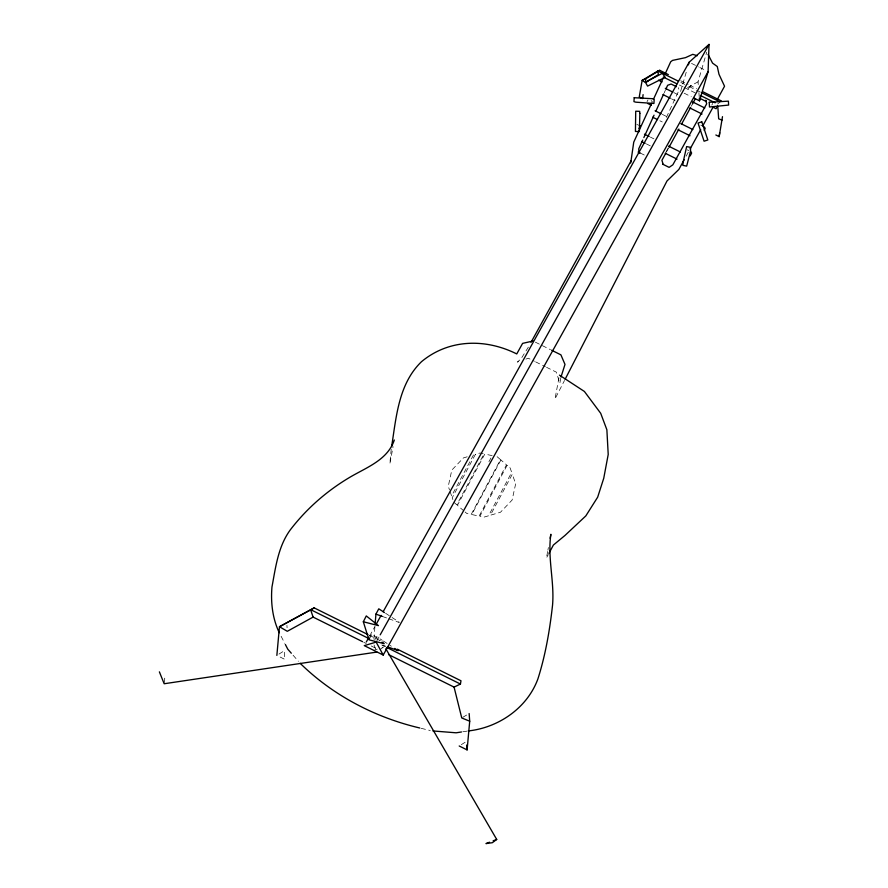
<?xml version="1.0" encoding="UTF-8"?>
<svg xmlns="http://www.w3.org/2000/svg" width="888" height="888" viewBox="0 0 888 888"><rect width="100%" height="100%" fill="white"/><g stroke="black" fill="none" stroke-linecap="round" stroke-linejoin="round"><path stroke-width="0.67" stroke-dasharray="4.44 3.33" d="M373.915 639.227L374.969 626.018M391.22 449.161L389.843 463.836L393.084 446.631M164.324 682.461L164.768 678.61L163.226 676.678M558.963 377.755L554.978 398.967L564.513 380.464M560.761 378.277L559.84 383.228L556.299 372.139L546.564 367.31M547.652 551.492L546.409 558.108L548.307 554.545M547.896 550.172L548.396 547.519M680.596 91.42L686.435 71.506M698.257 84.538L698.035 81.818L706.737 52.148M664.235 92.752L665.367 90.265M666.411 117.349L679.109 90.054L678.277 87.668M690.553 85.625L688.022 89.322L690.553 85.625L696.714 88.689M369.552 638.639L371.917 633.976L380.053 640.448M473.504 454.945L451.592 495.948L449.927 491.12M488.933 461.693L490.875 458.064M374.847 639.749L376.556 636.574L382.229 640.281M665.9 152.203L668.298 147.774M666.488 151.904L668.442 148.296M691.297 106.194L692.596 103.785M686.158 156.166L689.465 150.128M369.663 635.941L375.058 626.262M376.823 640.903L379.52 636.063M647.03 101.643L647.963 99.989M711.799 105.117L712.731 103.463M528.349 347.153L520.934 358.974L517.304 362.104L520.979 360.817M717.626 104.029L720.434 101.709M380.053 649.594L384.426 646.331L382.029 647.252M278.976 654.09L284.271 650.76L284.748 659.34L277.988 655.977M461.327 744.655L466.622 741.336M462.803 717.315L467.033 714.796M687.567 87.579L698.035 81.818M373.659 650.493L377.245 649.106M525.874 359.107L528.327 358.253L534.409 361.272M467.199 456.798L463.425 457.919L451.803 470.107L448.262 486.302L449.517 489.921M462.837 731.768L466.866 731.157M492.163 455.633L484.804 454.046L457.409 505.339L463.014 510.189M421.123 728.315L430.269 730.524M382.351 616.439L387.501 618.281M388.789 618.747L399.078 622.444M382.706 645.11L385.281 646.031M691.53 63.392L698.634 66.922M699.822 67.51L705.738 70.452M680.685 80.73L688.089 84.404M680.841 82.418L686.89 85.426M689.31 86.624L695.371 89.633M696.581 90.232L700.21 92.03M679.387 85.037L683.083 86.88M684.315 87.49L696.647 93.617M684.149 93.185L691.253 96.714M673.826 92.596L677.489 94.417M671.495 98.846L675.135 100.655M651.148 100.511L652.791 102.353M700.821 125.175L701.975 125.752M662.282 114.363L667.088 116.75M659.884 120.779L662.27 121.967M636.84 124.364L638.661 125.264M687.29 149.839L688.855 150.616M650.36 137.085L653.901 138.839M646.342 143.889L651.037 146.22M640.281 153.036L644.499 155.134M535.375 342.169L550.46 349.661M535.619 361.871L545.354 366.711M369.23 635.22L380.242 640.681M381.818 644.988L385.503 646.819M363.791 642.279L366.267 643.5M371.217 645.965L377.4 649.028M385.592 613.275L399.223 622.166M383.372 641.025L391.319 646.209M497.114 456.698L500.488 459.618L471.217 514.407L466.799 513.464L465.112 511.999M293.084 655.233L298.39 661.283M281.119 636.274L284.759 643.323M374.003 644.932L375.924 649.683M698.9 92.685L699.333 98.124M286.935 625.352L287.079 627.727M515.651 483.86L512.11 500.055L500.488 512.243L490.409 515.218L512.309 474.214L515.651 483.86M475.38 454.379L452.225 497.746L453.746 502.175L456.809 504.817L484.027 453.879L480.008 453.013L475.38 454.379M500.888 459.973L471.75 514.529L479.109 516.117L506.504 464.824L500.888 459.973M507.104 465.345L479.886 516.283L483.905 517.149L488.533 515.784L511.688 472.416L510.167 467.987L507.104 465.345"/><path stroke-width="1.33" d="M693.617 97.891L699.544 100.832L708.113 71.628L709.013 44.4L689.155 62.216L383.139 611.732M375.18 623.376L375.924 614.119L378.776 608.824L384.46 612.531M276.856 655.411L279.465 626.728L314.186 607.88L368.009 634.609M459.207 745.987L467.099 749.905L469.708 721.223L469.142 713.541M715.85 134.987L719.169 136.63L722.488 116.661M641.469 98.046L639.26 96.947L642.146 80.42L645.398 82.44L645.898 78.621L659.729 70.319L668.353 74.603M630.735 162.959L633.743 142.147L651.648 103.219M642.579 98.59L643.101 94.639M719.169 136.63L719.691 132.678M391.641 446.52C396.303 416.816 398.546 383.949 421.467 361.716C448.895 338.872 485.625 338.361 516.749 353.935L522.61 343.367L533.055 341.014M388.522 654.556L454.068 687.112L460.439 684.038L460.983 680.785L397.369 649.195M560.994 377.045L564.99 364.413L560.905 354.845L551.615 350.238M550.138 538.261L550.882 534.287C547.385 557.853 554.545 581.363 552.558 605.061C549.772 630.036 545.543 654.889 537.917 678.876C527.261 708.002 498.523 727.716 468.209 730.946M688.378 64.868L689.155 62.216M642.712 140.093L638.738 148.818L638.927 153.291L638.172 151.992L640.281 153.036M643.844 137.607L654.034 115.185M655.733 111.444L663.669 94.006M665.933 89.022L667.632 85.281L671.106 84.038L676.467 86.702M653.379 99.456L663.192 78.111M664.923 74.348L670.695 61.783L672.538 60.395L685.481 57.653L692.773 54.335L697.247 55.722M690.176 155.944L691.641 153.036L690.797 151.582M704.206 130.325L705.183 128.383L704.339 126.928M717.56 105.838L716.083 108.747L712.576 107.004M363.325 621.767L366.278 615.928L378.477 625.64L363.325 621.767L368.953 639.804L384.116 643.678L382.084 642.068M565.145 379.231L666.999 180.974L678.876 169.419L684.171 159.773M631.146 160.728L531.035 342.313M394.328 440.015C387.423 460.595 365.268 467.832 348.385 478.155C325.985 491.641 306.227 509.102 290.298 529.859C278.122 546.509 275.646 567.277 271.972 586.979C270.629 602.475 272.527 618.67 279.298 632.744M548.939 553.357L553.379 545.054L564.968 535.464L585.814 515.917L597.668 497.18L603.74 478.288L608.213 454.467L606.87 429.748L600.699 413.309L584.404 391.464L559.451 375.147M665.834 153.102L661.915 160.328L663.136 164.225M669.097 147.097L678.887 129.049M681.496 124.242L690.642 107.404M692.596 103.785L695.215 98.979M690.12 148.929L700.721 129.637M702.697 126.018L713.297 106.727M717.271 99.489L724.553 86.225L718.991 74.303L717.293 66.522L712.553 63.115L708.058 54.423M366.289 641.991L368.986 637.151M376.401 623.842L381.119 615.362M380.197 634.853L709.013 44.4M383.216 655.044L376.157 642.113L364.269 645.632L383.216 655.044L708.113 71.628M638.949 128.594L640.359 126.107L639.56 125.719M385.814 648.728L496.714 839.438L492.352 842.701L485.958 843.6L489.543 842.213M645.398 82.44L658.408 74.625L657.841 70.996L659.729 70.319M314.186 607.88L279.465 626.728L287.301 631.301L313.098 617.093L362.559 641.658M645.898 78.621L642.146 80.42L657.841 70.996L678.421 81.208M493.129 840.825L496.714 839.438M461.494 731.978L456.11 732.8L432.944 730.957M376.878 652.07L164.169 683.749L159.374 671.85M419.813 727.994C375.236 717.537 332.867 695.426 300.155 663.292M375.924 614.119L382.351 616.439M387.845 646.952L398.135 650.649L394.727 648.429M722.044 120.113L718.67 118.837L717.815 106.727M469.708 721.223L461.749 717.948L454.068 687.112M702.885 91.753L721.378 100.943M701.42 92.641L719.58 101.654M663.347 77.067L676.911 83.816M700.355 95.449L715.151 102.808M699.922 98.357L706.36 101.554L705.605 100.255L706.693 103.763L672.838 164.824L669.119 167.366L662.792 164.225M658.541 80.164L662.06 81.918M665.29 88.356L672.605 91.997M692.585 101.92L704.783 107.981M662.992 94.616L670.285 98.235M689.898 107.981L702.042 114.019M647.807 103.53L651.326 105.272M655.089 110.789L661.083 113.764M680.83 123.576L692.829 129.537M652.713 117.227L657.497 119.591M678.055 129.803L689.998 135.742M644.466 134.155L649.184 136.497M680.375 151.992L668.586 146.132L668.897 146.675M641.647 141.558L645.165 143.312M665.29 153.302L677.022 159.13M369.53 638.883L310.567 609.601L313.098 617.093M386.735 647.43L460.439 684.038M291.32 653.224L287.79 649.195L285.359 644.499M699.333 98.124L699.544 100.832M466.822 745.01L467.099 749.905M639.86 113.342L639.36 131.568L635.431 131.457L635.719 111.211L639.649 111.333L639.86 113.342M709.268 102.264L709.479 106.993L728.626 105.073L728.404 101.154L709.268 102.264M634.199 97.713L633.954 101.632L635.775 102.175L653.923 103.474L654.167 99.556L653.235 98.735L634.199 97.713M683.294 161.516L682.817 165.346L686.668 166.123L690.564 150.96L690.498 147.353L686.646 146.576L683.294 161.516M648.506 80.586L645.676 82.695L647.574 86.114L665.145 77.3L662.37 73.316L648.506 80.586M701.775 121.823L698.035 123.066L704.084 141.214L707.825 139.971L701.775 121.823"/></g></svg>
